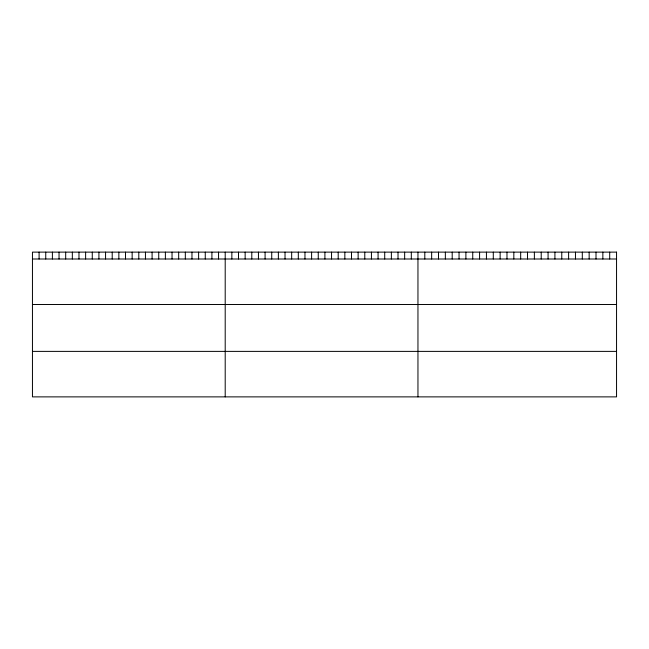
<?xml version="1.0" encoding="UTF-8"?>
<svg xmlns="http://www.w3.org/2000/svg" width="649" height="649" viewBox="0 0 649 649"><rect width="100%" height="100%" fill="white"/><g stroke="black" fill="none" stroke-linecap="round" stroke-linejoin="round"><path stroke-width="0.97" d="M32.45 259L616.55 259M32.45 304.503L616.55 304.503M32.45 351.385L616.55 351.385M609.703 252.12L609.703 259M602.856 252.12L602.856 259M596.009 252.12L596.009 259M589.154 252.12L589.154 259M582.307 252.12L582.307 259M575.46 252.12L575.46 259M568.613 252.12L568.613 259M561.766 252.12L561.766 259M554.919 252.12L554.919 259M548.072 252.12L548.072 259M541.217 252.12L541.217 259M534.37 252.12L534.37 259M527.523 252.12L527.523 259M520.676 252.12L520.676 259M513.83 252.12L513.83 259M506.983 252.12L506.983 259M500.136 252.12L500.136 259M493.289 252.12L493.289 259M486.434 252.12L486.434 259M479.587 252.12L479.587 259M472.74 252.12L472.74 259M465.893 252.12L465.893 259M459.046 252.12L459.046 259M452.199 252.12L452.199 259M445.352 252.12L445.352 259M438.497 252.12L438.497 259M431.65 252.12L431.65 259M424.803 252.12L424.803 259M417.956 252.12L417.956 396.88M411.312 252.12L411.312 259M404.66 252.12L404.66 259M398.015 252.12L398.015 259M391.371 252.12L391.371 259M384.719 252.12L384.719 259M378.075 252.12L378.075 259M371.431 252.12L371.431 259M364.787 252.12L364.787 259M358.134 252.12L358.134 259M351.49 252.12L351.49 259M344.846 252.12L344.846 259M338.194 252.12L338.194 259M331.55 252.12L331.55 259M324.906 252.12L324.906 259M318.253 252.12L318.253 259M311.609 252.12L311.609 259M304.965 252.12L304.965 259M298.313 252.12L298.313 259M291.669 252.12L291.669 259M285.025 252.12L285.025 259M278.372 252.12L278.372 259M271.728 252.12L271.728 259M265.084 252.12L265.084 259M258.44 252.12L258.44 259M251.788 252.12L251.788 259M245.144 252.12L245.144 259M238.499 252.12L238.499 259M231.847 252.12L231.847 259M225.203 252.12L225.203 396.88M218.559 252.12L218.559 259M211.907 252.12L211.907 259M205.262 252.12L205.262 259M198.618 252.12L198.618 259M191.966 252.12L191.966 259M185.322 252.12L185.322 259M178.678 252.12L178.678 259M172.034 252.12L172.034 259M165.381 252.12L165.381 259M158.737 252.12L158.737 259M152.093 252.12L152.093 259M145.441 252.12L145.441 259M138.797 252.12L138.797 259M132.153 252.12L132.153 259M125.5 252.12L125.5 259M118.856 252.12L118.856 259M112.212 252.12L112.212 259M105.56 252.12L105.56 259M98.916 252.12L98.916 259M92.272 252.12L92.272 259M85.619 252.12L85.619 259M78.975 252.12L78.975 259M72.331 252.12L72.331 259M65.687 252.12L65.687 259M59.035 252.12L59.035 259M52.391 252.12L52.391 259M45.746 252.12L45.746 259M39.094 252.12L39.094 259M616.55 252.12L32.45 252.12L32.45 396.88L616.55 396.88L616.55 252.12"/></g></svg>
